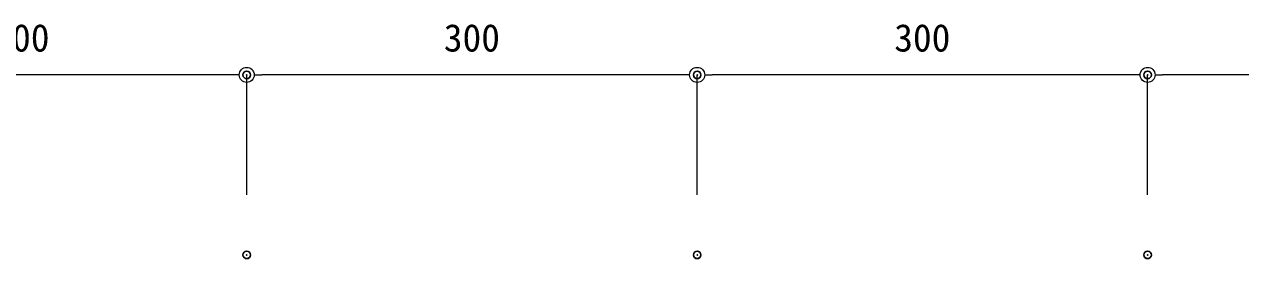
# Model space of a CAD drawing. Units: millimetres on the paper. Extents: x -420 to 420, y -297 to 297.
# Drawn here: x -97.9 to -16.9, y -54.1 to -38.5 of the extents above; entities that cross this region are included whole.
import ezdxf
from ezdxf.enums import TextEntityAlignment as Align

# ---------------------------------------------------------------- set-up
doc = ezdxf.new("R2010")
doc.units = ezdxf.units.MM
doc.header["$PDMODE"] = 32
doc.header["$PDSIZE"] = 0.5
doc.layers.add('0-0_0', color=7, linetype='Continuous', lineweight=5)
doc.layers.add('0-D_0-A12-寸法_目地', color=5, linetype='Continuous', lineweight=18)
doc.layers.add('0-1_Defpoints', color=7, linetype='Continuous')
doc.styles.add('ＭＳ ゴシック', font='')
doc.styles.get('ＭＳ ゴシック').set_extended_font_data('MS Gothic')

# ---------------------------------------------------------------- blocks, each defined once
blk = doc.blocks.new('_Dot')
at = {"layer": '0-0_0'}
blk.add_line((-0.5, 0), (-1, 0), dxfattribs=at)
for radius in [0.5, 0.25]:
    blk.add_circle((0, 0), radius, dxfattribs=at)
blk = doc.blocks.new('D55')
at = {"layer": '0-1_Defpoints'}
for p in [(307.412, 255.172), (307.412, 243.198), (337.412, 243.201)]:
    blk.add_point(p, dxfattribs=at)
at = {"layer": '0-D_0-A12-寸法_目地'}
for p, q in [((307.412, 247.198), (307.412, 255.172)), ((336.412, 255.172), (308.412, 255.172)), ((337.412, 247.201), (337.412, 255.172))]:
    blk.add_line(p, q, dxfattribs=at)
at = {"layer": '0-D_0-A12-寸法_目地', "rotation": 180}
blk.add_blockref('_Dot', (307.412, 255.172), dxfattribs=at)
at = {"layer": '0-D_0-A12-寸法_目地'}
blk.add_blockref('_Dot', (337.412, 255.172), dxfattribs=at)
at = {"layer": '0-D_0-A12-寸法_目地', "color": 7, "style": 'ＭＳ ゴシック'}
blk.add_text('300', height=1.833, dxfattribs=at).set_placement((320.537, 256.173), align=Align.BOTTOM_LEFT)
blk = doc.blocks.new('D56')
at = {"layer": '0-1_Defpoints'}
for p in [(337.412, 255.172), (337.412, 243.198), (367.412, 243.201)]:
    blk.add_point(p, dxfattribs=at)
at = {"layer": '0-D_0-A12-寸法_目地'}
for p, q in [((337.412, 247.198), (337.412, 255.172)), ((366.412, 255.172), (338.412, 255.172)), ((367.412, 247.201), (367.412, 255.172))]:
    blk.add_line(p, q, dxfattribs=at)
at = {"layer": '0-D_0-A12-寸法_目地', "rotation": 180}
blk.add_blockref('_Dot', (337.412, 255.172), dxfattribs=at)
at = {"layer": '0-D_0-A12-寸法_目地'}
blk.add_blockref('_Dot', (367.412, 255.172), dxfattribs=at)
at = {"layer": '0-D_0-A12-寸法_目地', "color": 7, "style": 'ＭＳ ゴシック'}
blk.add_text('300', height=1.833, dxfattribs=at).set_placement((350.537, 256.173), align=Align.BOTTOM_LEFT)
blk = doc.blocks.new('D57')
at = {"layer": '0-1_Defpoints'}
for p in [(367.412, 255.172), (367.412, 243.198), (397.412, 243.201)]:
    blk.add_point(p, dxfattribs=at)
at = {"layer": '0-D_0-A12-寸法_目地'}
for p, q in [((367.412, 247.198), (367.412, 255.172)), ((396.412, 255.172), (368.412, 255.172)), ((397.412, 247.201), (397.412, 255.172))]:
    blk.add_line(p, q, dxfattribs=at)
at = {"layer": '0-D_0-A12-寸法_目地', "rotation": 180}
blk.add_blockref('_Dot', (367.412, 255.172), dxfattribs=at)
at = {"layer": '0-D_0-A12-寸法_目地'}
blk.add_blockref('_Dot', (397.412, 255.172), dxfattribs=at)
at = {"layer": '0-D_0-A12-寸法_目地', "color": 7, "style": 'ＭＳ ゴシック'}
blk.add_text('300', height=1.833, dxfattribs=at).set_placement((380.537, 256.173), align=Align.BOTTOM_LEFT)
blk = doc.blocks.new('D58')
at = {"layer": '0-1_Defpoints'}
for p in [(397.412, 255.172), (397.412, 243.198), (427.412, 243.201)]:
    blk.add_point(p, dxfattribs=at)
at = {"layer": '0-D_0-A12-寸法_目地'}
for p, q in [((397.412, 247.198), (397.412, 255.172)), ((426.412, 255.172), (398.412, 255.172)), ((427.412, 247.201), (427.412, 255.172))]:
    blk.add_line(p, q, dxfattribs=at)
at = {"layer": '0-D_0-A12-寸法_目地', "rotation": 180}
blk.add_blockref('_Dot', (397.412, 255.172), dxfattribs=at)
at = {"layer": '0-D_0-A12-寸法_目地'}
blk.add_blockref('_Dot', (427.412, 255.172), dxfattribs=at)
at = {"layer": '0-D_0-A12-寸法_目地', "color": 7, "style": 'ＭＳ ゴシック'}
blk.add_text('300', height=1.833, dxfattribs=at).set_placement((410.537, 256.173), align=Align.BOTTOM_LEFT)

msp = doc.modelspace()

# ---------------------------------------------------------------- block references
at = {"layer": '0-D_0-A12-寸法_目地'}
for name in ['D55', 'D56', 'D57', 'D58']:
    msp.add_blockref(name, (-420.5, -297), dxfattribs=at)

doc.saveas('drawing.dxf')
